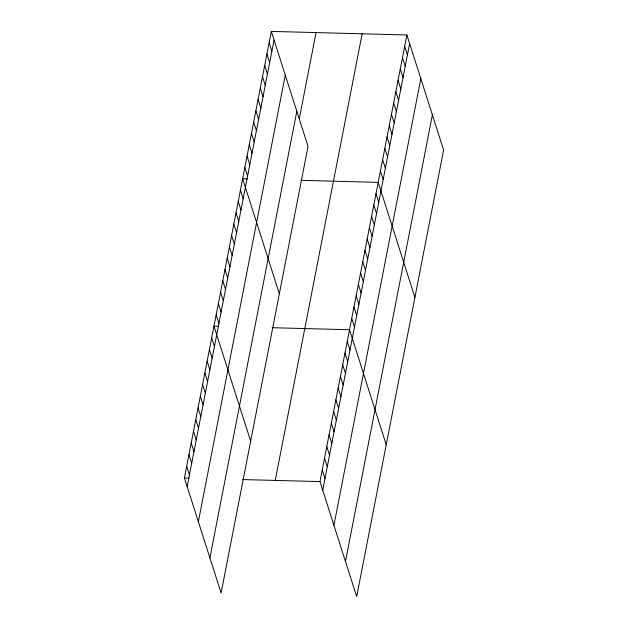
<?xml version="1.0" encoding="UTF-8"?>
<svg xmlns="http://www.w3.org/2000/svg" width="628" height="628" viewBox="0 0 628 628"><rect width="100%" height="100%" fill="white"/><g stroke="black" fill="none" stroke-linecap="round" stroke-linejoin="round"><path stroke-width="0.94" d="M271.32 31.4L308.026 146.403L221.111 593.02L184.404 478.018L271.32 31.4L406.889 34.98L443.596 149.982L356.68 596.6L319.974 481.598L406.889 34.98M187.152 486.622L274.067 40.004M198.362 521.735L285.277 75.117M209.901 557.907L296.816 111.289M299.328 118.551L316.057 32.578M275.237 480.412L362.152 33.794M322.721 490.201L409.637 43.583M333.923 525.314L420.839 78.688M345.471 561.487L432.386 114.869M247.299 178.909L242.644 178.784L279.342 293.786M300.82 180.322L378.205 182.363L414.912 297.366M218.615 326.293L213.96 326.168L250.658 441.17M272.136 327.706L349.529 329.747L386.228 444.75M184.404 478.018L189.067 478.144M242.589 479.557L319.974 481.598M404.683 46.315L407.431 54.919M402.477 57.65L405.225 66.254M400.272 68.986L403.019 77.589M398.066 80.329L400.813 88.925M395.86 91.664L398.607 100.268M393.654 103L396.401 111.603M391.448 114.335L394.188 122.939M389.242 125.671L391.982 134.274M387.036 137.014L389.776 145.618M384.831 148.349L387.57 156.953M382.625 159.685L385.364 168.288M380.411 171.02L383.159 179.624M375.999 193.699L378.747 202.302M373.793 205.034L376.541 213.638M371.588 216.37L374.335 224.973M369.382 227.713L372.129 236.316M367.176 239.048L369.923 247.652M364.97 250.384L367.718 258.987M362.764 261.719L365.512 270.323M360.558 273.062L363.306 281.658M358.353 284.398L361.1 293.001M356.147 295.733L358.894 304.337M353.941 307.068L356.688 315.672M269.114 42.735L271.861 51.339M351.735 318.404L354.475 327.007M266.908 54.071L269.655 62.674M264.702 65.414L267.45 74.018M347.253 341.428L350 350.031M262.496 76.749L265.244 85.353M344.984 353.109L347.724 361.712M260.29 88.085L263.038 96.688M258.084 99.42L260.832 108.024M342.707 364.79L345.455 373.393M255.879 110.763L258.626 119.367M340.431 376.47L343.178 385.074M253.673 122.099L256.42 130.703M338.162 388.151L340.91 396.755M251.467 133.434L254.214 142.038M335.886 399.832L338.633 408.435M249.261 144.77L252.001 153.373M333.617 411.513L336.357 420.116M247.055 156.113L249.795 164.717M331.341 423.194L334.088 431.797M244.849 167.448L247.589 176.052M329.072 434.874L331.812 443.478M326.796 446.555L329.543 455.159M240.438 190.119L243.177 198.723M324.519 458.236L327.267 466.84M238.224 201.462L240.971 210.058M322.25 469.917L324.998 478.52M236.018 212.798L238.766 221.401M233.812 224.133L236.56 232.737M231.606 235.469L234.354 244.072M229.401 246.804L232.148 255.408M227.195 258.147L229.942 266.751M224.989 269.483L227.736 278.086M222.783 280.818L225.531 289.422M220.577 292.153L223.325 300.757M218.371 303.497L221.119 312.1M216.165 314.832L218.913 323.436M211.683 337.848L214.431 346.452M209.414 349.529L212.154 358.133M207.138 361.21L209.885 369.814M204.869 372.891L207.609 381.494M202.593 384.572L205.34 393.175M200.316 396.252L203.064 404.856M198.048 407.933L200.795 416.537M195.771 419.614L198.519 428.218M193.502 431.295L196.242 439.898M191.226 442.975L193.974 451.579M188.957 454.656L191.697 463.26M186.681 466.337L189.428 474.941"/></g></svg>
